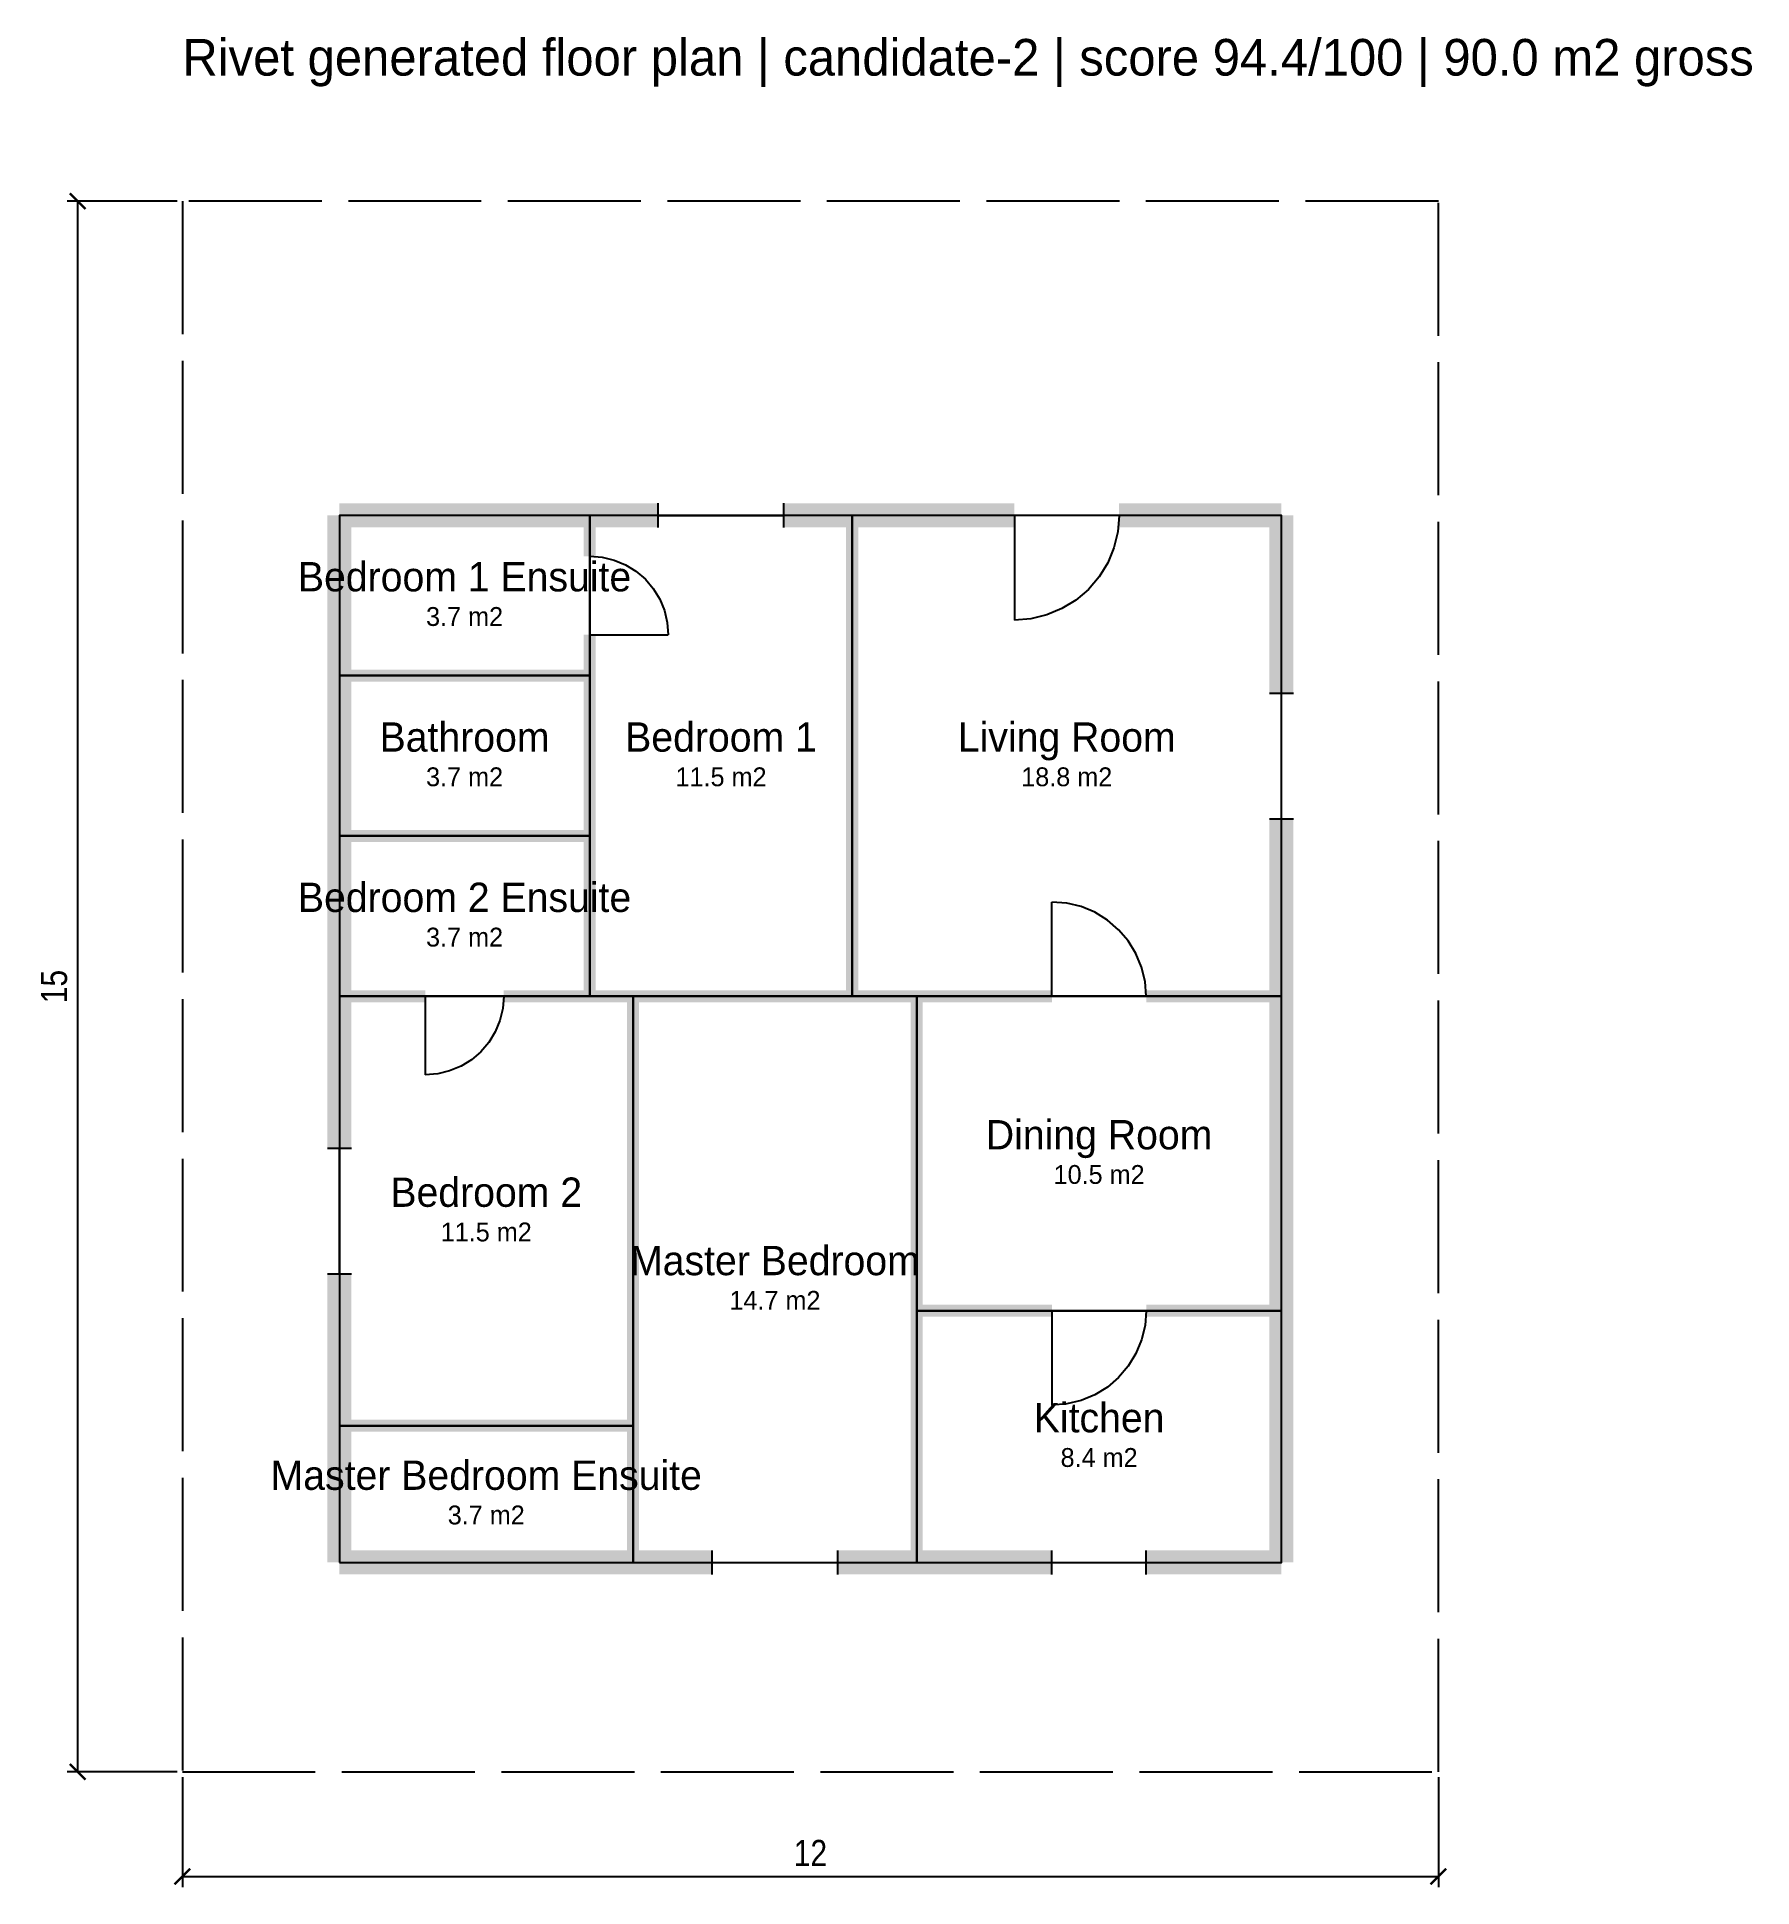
# Model space of a CAD drawing. Header units: metres. Extents: x -1.4 to 15, y -1.1 to 16.6.
import ezdxf
from ezdxf.enums import TextEntityAlignment as Align

# ---------------------------------------------------------------- set-up
doc = ezdxf.new("R2010")
doc.units = ezdxf.units.M
doc.linetypes.add('DASHED', pattern=[1.524, 1.27, -0.254])
for name, color, linetype in [('DIMENSIONS', 3, 'Continuous'), ('DOORS', 5, 'Continuous'), ('PLOT-BOUNDARY', 9, 'Continuous'), ('ROOMS', 9, 'Continuous'), ('TEXT', 7, 'Continuous'), ('WALLS-EXTERIOR', 7, 'Continuous'), ('WALLS-INTERIOR', 8, 'Continuous'), ('WINDOWS', 4, 'Continuous')]:
    doc.layers.add(name, color=color, linetype=linetype)
doc.styles.add('OpenSansCondensed-Light', font='OpenSansCondensed-Light.ttf')
doc.dimstyles.new('EZDXF', dxfattribs={"dimtxt": 0.25, "dimasz": 0.15, "dimexe": 0.1, "dimexo": 0.05, "dimgap": 0.1, "dimtad": 1, "dimzin": 12, "dimdsep": 46, "dimtxsty": 'OpenSansCondensed-Light', "dimblk": 'ARCHTICK', "dimcen": 2.5, "dimazin": 3, "dimtfac": 0.5, "dimtmove": 2, "dimatfit": 3})

# ---------------------------------------------------------------- blocks, each defined once
blk = doc.blocks.new('_ARCHTICK')
at = {"color": 0, "linetype": 'BYBLOCK', "const_width": 0.15}
blk.add_lwpolyline([(-0.5, -0.5), (0.5, 0.5)], dxfattribs=at)

msp = doc.modelspace()

# ---------------------------------------------------------------- linework, layer by layer
at = {"layer": 'DOORS'}
for p, q in [((7.949, 12), (7.949, 11)), ((3.892, 10.859), (4.642, 10.859)), ((8.308, 7.407), (8.308, 8.307)), ((2.321, 7.407), (2.321, 6.657)), ((8.308, 4.403), (8.308, 3.503))]:
    msp.add_line(p, q, dxfattribs=at)
for points in [[(8.949, 12), (8.937, 11.844), (8.9, 11.691), (8.84, 11.546), (8.758, 11.412), (8.656, 11.293), (8.537, 11.191), (8.403, 11.109), (8.258, 11.049), (8.106, 11.012), (7.949, 11)], [(3.892, 11.609), (4.01, 11.6), (4.124, 11.573), (4.233, 11.528), (4.333, 11.466), (4.423, 11.39), (4.499, 11.3), (4.561, 11.2), (4.606, 11.091), (4.633, 10.977), (4.642, 10.859)], [(9.208, 7.407), (9.197, 7.548), (9.164, 7.685), (9.11, 7.816), (9.036, 7.936), (8.944, 8.043), (8.837, 8.135), (8.717, 8.209), (8.586, 8.263), (8.449, 8.296), (8.308, 8.307)], [(3.071, 7.407), (3.062, 7.29), (3.034, 7.175), (2.989, 7.066), (2.928, 6.966), (2.852, 6.877), (2.762, 6.8), (2.662, 6.739), (2.553, 6.694), (2.439, 6.666), (2.321, 6.657)], [(9.208, 4.403), (9.197, 4.262), (9.164, 4.125), (9.11, 3.995), (9.036, 3.874), (8.944, 3.767), (8.837, 3.675), (8.717, 3.601), (8.586, 3.547), (8.449, 3.514), (8.308, 3.503)]]:
    msp.add_lwpolyline(points, dxfattribs=at)
at = {"layer": 'PLOT-BOUNDARY', "linetype": 'DASHED'}
msp.add_lwpolyline([(0, 0), (12, 0), (12, 15), (0, 15), (0, 0)], dxfattribs=at)
at = {"layer": 'ROOMS'}
for points in [[(1.5, 10.469), (3.892, 10.469), (3.892, 12), (1.5, 12), (1.5, 10.469)], [(3.892, 7.407), (6.399, 7.407), (6.399, 12), (3.892, 12), (3.892, 7.407)], [(6.399, 7.407), (10.5, 7.407), (10.5, 12), (6.399, 12), (6.399, 7.407)], [(1.5, 8.938), (3.892, 8.938), (3.892, 10.469), (1.5, 10.469), (1.5, 8.938)], [(1.5, 7.407), (3.892, 7.407), (3.892, 8.938), (1.5, 8.938), (1.5, 7.407)], [(1.5, 3.305), (4.306, 3.305), (4.306, 7.407), (1.5, 7.407), (1.5, 3.305)], [(4.306, 2), (7.016, 2), (7.016, 7.407), (4.306, 7.407), (4.306, 2)], [(7.016, 4.403), (10.5, 4.403), (10.5, 7.407), (7.016, 7.407), (7.016, 4.403)], [(7.016, 2), (10.5, 2), (10.5, 4.403), (7.016, 4.403), (7.016, 2)], [(1.5, 2), (4.306, 2), (4.306, 3.305), (1.5, 3.305), (1.5, 2)]]:
    msp.add_lwpolyline(points, dxfattribs=at)
at = {"layer": 'WALLS-EXTERIOR', "const_width": 0.23}
for points in [[(1.5, 12), (3.892, 12)], [(1.5, 10.469), (1.5, 12)], [(3.892, 12), (4.546, 12)], [(5.746, 12), (6.399, 12)], [(6.399, 12), (7.949, 12)], [(8.949, 12), (10.5, 12)], [(10.5, 10.303), (10.5, 12)], [(1.5, 8.938), (1.5, 10.469)], [(10.5, 7.407), (10.5, 9.103)], [(1.5, 7.407), (1.5, 8.938)], [(1.5, 5.956), (1.5, 7.407)], [(10.5, 4.403), (10.5, 7.407)], [(1.5, 3.305), (1.5, 4.756)], [(10.5, 2), (10.5, 4.403)], [(1.5, 2), (1.5, 3.305)], [(1.5, 2), (4.306, 2)], [(4.306, 2), (5.061, 2)], [(6.261, 2), (7.016, 2)], [(7.016, 2), (8.308, 2)], [(9.208, 2), (10.5, 2)]]:
    msp.add_lwpolyline(points, dxfattribs=at)
at = {"layer": 'WALLS-INTERIOR', "const_width": 0.115}
for points in [[(3.892, 11.609), (3.892, 12)], [(3.892, 11.609), (3.892, 12)], [(6.399, 7.407), (6.399, 12)], [(6.399, 7.407), (6.399, 12)], [(3.892, 7.407), (3.892, 10.859)], [(3.892, 10.469), (3.892, 10.859)], [(1.5, 10.469), (3.892, 10.469)], [(1.5, 10.469), (3.892, 10.469)], [(3.892, 8.938), (3.892, 10.469)], [(1.5, 8.938), (3.892, 8.938)], [(1.5, 8.938), (3.892, 8.938)], [(3.892, 7.407), (3.892, 8.938)], [(1.5, 7.407), (2.321, 7.407)], [(1.5, 7.407), (2.321, 7.407)], [(3.071, 7.407), (4.306, 7.407)], [(3.071, 7.407), (3.892, 7.407)], [(3.892, 7.407), (6.399, 7.407)], [(4.306, 7.407), (7.016, 7.407)], [(4.306, 2), (4.306, 7.407)], [(4.306, 3.305), (4.306, 7.407)], [(6.399, 7.407), (8.308, 7.407)], [(7.016, 2), (7.016, 7.407)], [(7.016, 7.407), (8.308, 7.407)], [(7.016, 4.403), (7.016, 7.407)], [(9.208, 7.407), (10.5, 7.407)], [(9.208, 7.407), (10.5, 7.407)], [(7.016, 4.403), (8.308, 4.403)], [(7.016, 2), (7.016, 4.403)], [(7.016, 4.403), (8.308, 4.403)], [(9.208, 4.403), (10.5, 4.403)], [(9.208, 4.403), (10.5, 4.403)], [(1.5, 3.305), (4.306, 3.305)], [(1.5, 3.305), (4.306, 3.305)], [(4.306, 2), (4.306, 3.305)]]:
    msp.add_lwpolyline(points, dxfattribs=at)
at = {"layer": 'WINDOWS'}
for p, q in [((4.546, 11.885), (4.546, 12.115)), ((5.746, 11.885), (5.746, 12.115)), ((4.546, 12), (5.746, 12)), ((10.385, 10.303), (10.615, 10.303)), ((10.5, 9.103), (10.5, 10.303)), ((10.385, 9.103), (10.615, 9.103)), ((1.385, 5.956), (1.615, 5.956)), ((1.5, 4.756), (1.5, 5.956)), ((1.385, 4.756), (1.615, 4.756)), ((5.061, 1.885), (5.061, 2.115)), ((5.061, 2), (6.261, 2)), ((6.261, 1.885), (6.261, 2.115)), ((8.308, 1.885), (8.308, 2.115)), ((8.308, 2), (9.208, 2)), ((9.208, 1.885), (9.208, 2.115))]:
    msp.add_line(p, q, dxfattribs=at)

# ---------------------------------------------------------------- texts
at = {"layer": 'TEXT'}
msp.add_text('Rivet generated floor plan | candidate-2 | score 94.4/100 | 90.0 m2 gross', height=0.35, dxfattribs=at).set_placement((0, 16.2))
for s, height, p in [('Bedroom 1 Ensuite', 0.28, (2.696, 11.414)), ('3.7 m2', 0.18, (2.696, 11.034)), ('Bathroom', 0.28, (2.696, 9.883)), ('Bedroom 1', 0.28, (5.146, 9.883)), ('Living Room', 0.28, (8.449, 9.883)), ('3.7 m2', 0.18, (2.696, 9.503)), ('11.5 m2', 0.18, (5.146, 9.503)), ('18.8 m2', 0.18, (8.449, 9.503)), ('Bedroom 2 Ensuite', 0.28, (2.696, 8.352)), ('3.7 m2', 0.18, (2.696, 7.972)), ('Dining Room', 0.28, (8.758, 6.085)), ('Bedroom 2', 0.28, (2.903, 5.536)), ('10.5 m2', 0.18, (8.758, 5.705)), ('11.5 m2', 0.18, (2.903, 5.156)), ('Master Bedroom', 0.28, (5.661, 4.883)), ('14.7 m2', 0.18, (5.661, 4.503)), ('Kitchen', 0.28, (8.758, 3.382)), ('8.4 m2', 0.18, (8.758, 3.002)), ('Master Bedroom Ensuite', 0.28, (2.903, 2.833)), ('3.7 m2', 0.18, (2.903, 2.453))]:
    msp.add_text(s, height=height, dxfattribs=at).set_placement(p, align=Align.MIDDLE_CENTER)

# ---------------------------------------------------------------- dimensions: what is measured, and where the dimension line sits
at = {"layer": 'DIMENSIONS'}
msp.add_linear_dim(base=(-1, 0), p1=(0, 0), p2=(0, 15), angle=90, dimstyle='EZDXF', dxfattribs=at).render()
msp.add_linear_dim(base=(0, -1), p1=(0, 0), p2=(12, 0), dimstyle='EZDXF', dxfattribs=at).render()

doc.saveas('drawing.dxf')
